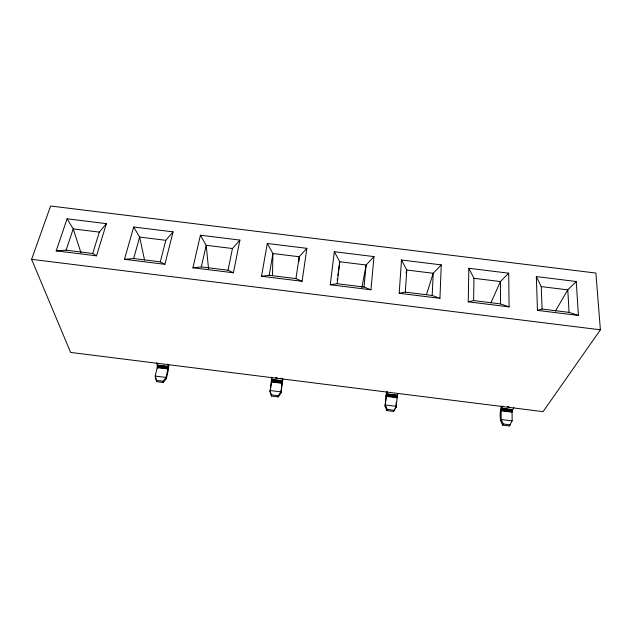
<?xml version="1.0" encoding="UTF-8"?>
<svg xmlns="http://www.w3.org/2000/svg" width="632" height="632" viewBox="0 0 632 632"><rect width="100%" height="100%" fill="white"/><g stroke="black" fill="none" stroke-linecap="round" stroke-linejoin="round"><path stroke-width="0.95" d="M468.241 301.827L473.629 300.579L473.937 278.293L468.849 268.276L508.681 273.182L509.108 306.883L468.241 301.827L468.849 268.276M282.86 378.821L280.916 393.112L278.198 396.935L271.547 396.106L270.069 391.745L271.752 377.122M272.518 275.607L272.906 253.511L267.297 243.462L306.868 248.329L302.104 281.28L261.522 276.263L267.297 243.462M168.839 364.53L168.46 369.357L166.335 378.718L163.293 382.502L156.673 381.673L155.211 376.072L157.344 366.923L156.87 362.721M271.547 396.106L270.093 390.497L280.971 391.864L280.916 393.112M166.335 378.718L166.05 377.43L168.159 367.927L167.709 364.079M278.198 396.935L278.246 395.703L280.971 391.864L282.599 379.247M439.943 298.328L441.262 264.879L401.518 259.989L399.179 293.288L439.943 298.328L432.201 295.46L405.325 292.134L399.179 293.288M432.201 295.46L433.204 273.269L441.262 264.879M501.334 406.202C499.786 412.396 499.28 419.561 502.622 425.139L509.321 425.984L512.141 420.888L512.07 411.408L513.808 407.458M509.321 425.984L510.056 424.822L503.341 423.985L501.176 419.514L501.184 410.042L502.851 406.084M298.889 261.68L299.213 256.75L306.868 248.329M405.325 292.134L406.779 270.014L401.518 259.989M386.579 391.406L385.046 406.186L386.863 410.595L393.538 411.432L395.94 407.553L396.296 402.189M397.765 393.681L395.94 407.553M272.068 377.47L271.539 382.289M387.076 391.579L385.046 406.186M370.945 289.796L373.986 256.6L334.336 251.718L330.267 284.763L370.945 289.796L363.993 287.023L337.18 283.713L330.267 284.763M363.993 287.023L366.133 265.005L373.986 256.6M396.596 397.97L396.92 395.348M337.18 283.713L339.771 261.751L334.336 251.718M337.18 280.3L337.449 278.349M337.859 275.418L339.771 261.751L366.133 265.005L361.867 287.623M302.104 281.28L295.942 278.609L299.213 256.75L272.906 253.511L269.192 275.299L261.522 276.263M270.069 391.745L271.444 382.929M157.605 368.646L157.724 368.014M233.413 272.779L239.899 240.089L200.415 235.222L192.926 267.778L233.413 272.779L228.041 270.212L201.347 266.917L192.926 267.778M228.041 270.212L232.442 248.518L239.899 240.089M201.347 266.917L206.19 245.287L200.415 235.222M164.881 264.31L173.073 231.857L133.684 227.007L124.488 259.31L164.881 264.31L160.291 261.838L133.668 258.543L124.488 259.31M160.291 261.838L165.813 240.31L173.073 231.857M406.036 272.819L406.534 270.946M133.668 258.543L139.625 237.079L133.684 227.007M96.506 255.849L106.397 223.649L67.095 218.806L56.201 250.865L96.506 255.849L92.699 253.479L66.131 250.193L56.201 250.865M386.863 410.595L387.234 409.394L385.417 404.978L396.335 406.352L393.538 411.432M92.699 253.479L99.335 232.11L106.397 223.649M426.442 294.638L433.204 273.269L406.779 270.014M66.131 250.193L73.209 228.887L67.095 218.806M31.6 259.333L50.615 206.016L595.889 273.063L600.4 329.801L543.078 411.645L70.618 352.427L31.6 259.333L600.4 329.801M490.859 302.91L500.418 281.556L508.681 273.182M555.338 311.173L567.789 289.867L576.25 281.501L536.331 276.587L537.469 310.391L578.422 315.455L576.25 281.501M500.465 420.683L501.176 419.514L512.141 420.888M502.622 425.139L503.341 423.985M163.293 382.502L163.001 381.222L166.05 377.43L155.211 376.072L156.673 381.673M537.469 310.391L542.082 309.048L569.077 312.382L578.422 315.455M99.335 232.11L73.209 228.887L80.991 252.784M165.813 240.31L139.625 237.079L144.57 260.092M232.442 248.518L206.19 245.287L208.536 268.663M473.937 278.293L500.418 281.556L500.56 303.913L509.108 306.883M536.331 276.587L541.245 286.596L567.789 289.867L569.077 312.382M269.192 275.299L295.942 278.609M473.629 300.579L500.56 303.913M275.378 377.573L277.195 377.802M280.821 378.26L282.63 378.489M507.417 406.66L509.242 406.889M157.415 365.091L168.199 366.442M271.705 379.413L282.528 380.772M386.428 393.799L397.291 395.166M501.587 408.24L512.497 409.607M157.439 365.32L168.215 366.671M271.689 379.65L282.512 381.001M386.381 394.028L397.236 395.387M501.5 408.462L512.402 409.828M157.447 365.596L168.223 366.947M271.665 379.919L282.48 381.27M386.326 394.297L397.18 395.656M501.421 408.722L512.323 410.089M157.439 365.896L168.215 367.247M271.642 380.219L282.457 381.578M386.278 394.589L397.133 395.956M501.35 409.023L512.244 410.389M157.423 366.228L168.191 367.579M271.61 380.543L282.417 381.902M386.223 394.921L397.078 396.28M501.279 409.346L512.173 410.713M157.392 366.576L168.159 367.927M271.562 380.891L282.378 382.249M386.176 395.261L397.03 396.627M501.223 409.694L512.118 411.053M157.344 366.923L168.12 368.274M271.523 381.246L282.33 382.597M386.136 395.616L396.983 396.975M501.184 410.042L512.07 411.408M157.289 367.279L168.065 368.63M271.476 381.594L282.291 382.953M386.097 395.972L396.943 397.331M501.144 410.405L512.038 411.772M157.226 367.619L168.001 368.97M271.428 381.941L282.243 383.3M386.057 396.319L396.912 397.678M501.129 410.753L512.023 412.119M156.357 380.385L163.001 381.222M271.57 394.866L278.246 395.703M387.234 409.394L393.926 410.239M541.245 286.596L542.082 309.048"/></g></svg>
